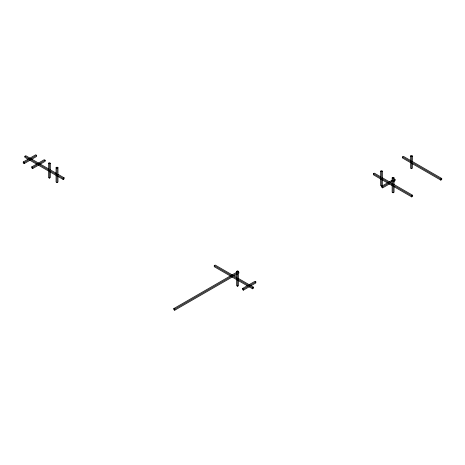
<?xml version="1.0" encoding="UTF-8"?>
<svg xmlns="http://www.w3.org/2000/svg" width="465" height="465" viewBox="0 0 465 465"><rect width="100%" height="100%" fill="white"/><g stroke="black" fill="none" stroke-linecap="round" stroke-linejoin="round"><path stroke-width="0.7" d="M27.871 159.106L24.86 157.362L24.86 156.257L25.819 155.705L29.952 158.094M48.407 169.853L29.952 159.199L29.952 160.303L24.209 163.616L23.25 163.064L23.25 161.959L35.695 154.775L36.654 155.327L36.654 156.432L31.48 159.419M23.25 161.959L24.209 162.512L36.654 155.327M38.95 164.941L32.724 168.533L31.765 167.981L31.765 166.877L37.514 163.564M38.467 163.012L44.21 159.693L45.169 160.245L45.169 161.349L40.193 164.226M31.765 166.877L32.724 167.429L38.467 164.116L38.467 165.22L48.407 170.957M45.169 160.245L39.426 163.564L39.426 164.116M50.319 171.62L50.319 177.589L49.36 178.142L48.407 177.589L48.407 163.221L49.36 162.669L50.319 163.221L50.319 169.853L49.36 170.405L63.153 178.362L64.106 177.81L64.106 178.92L63.153 179.473L49.36 171.509L49.842 171.23M48.407 163.221L49.36 163.773L50.319 163.221M56.544 173.997L56.067 174.276L56.067 167.644L57.026 167.092L57.98 167.644L57.98 174.828M56.067 167.644L57.026 168.196L57.98 167.644M56.544 175.107L56.067 175.381L56.067 182.013L57.026 182.565L57.98 182.013L57.98 176.264M57.503 175.66L57.026 175.933L57.026 182.565M230.588 276.14L214.249 266.707L214.249 265.602L215.208 265.05L232.192 274.856M392.14 185.611L388.403 183.454L388.403 182.902L387.444 182.35L387.444 182.902L373.424 174.805L373.424 173.701L374.383 173.149L380.312 176.572M410.49 162.634L402.504 158.019L402.504 156.914L403.457 156.362L410.99 160.71M380.539 177.81L380.539 171.178L381.498 170.626L382.451 171.178L382.451 178.362M380.539 171.178L381.498 171.73L382.451 171.178M412.409 163.32L412.409 168.156L411.449 168.708L410.49 168.156L410.49 156.002L411.449 155.444L412.409 156.002L412.409 161.524L411.449 162.076L440.791 179.019L441.75 178.467L441.75 179.571L440.791 180.124L411.449 163.186L411.926 162.907M410.49 156.002L411.449 156.554L412.409 156.002M410.973 161.25L410.49 161.524L402.504 156.914M381.974 179.194L381.498 179.467L381.498 186.099L382.451 185.547L382.451 179.798M394.053 186.273L394.053 192.243L393.094 192.795L392.14 192.243L392.14 177.874L393.094 177.322L394.053 177.874L394.053 184.506L393.094 185.058L411.711 195.812L412.67 195.254L412.67 196.364L411.711 196.916L393.094 186.163L393.576 185.89M392.14 177.874L393.094 178.426L394.053 177.874M389.501 183.925L382.66 187.877L381.701 187.325L381.701 186.221L387.926 182.629M389.17 181.908L392.28 180.112M381.701 186.221L382.66 186.773L388.258 183.541M390.123 182.46L391.995 181.385M393.861 180.304L395.105 179.589L395.105 180.693L393.861 181.408M237.586 279.076L238.063 278.797L238.063 279.349L237.586 279.628L236.627 279.076L236.627 271.333L237.586 270.781L238.539 271.333L238.539 278.523M249.618 286.574L243.398 290.166L242.439 289.614L242.439 288.509L243.398 289.061L249.141 285.743L249.141 286.853L252.542 288.812L253.495 288.259L253.495 287.155L252.542 287.707L232.192 275.96L232.192 277.064L174.753 310.225L173.8 309.673L173.8 308.568L236.673 272.263M236.627 271.333L237.586 271.891L238.539 271.333M173.8 308.568L174.753 309.12L237.005 273.182M234.296 275.85L237.167 274.193M236.627 278.523L237.104 278.244L237.104 279.349L236.627 279.628L236.627 285.708L237.586 286.26L238.539 285.708L238.539 279.959M236.627 279.076L237.104 278.797M238.063 279.901L237.586 280.18L237.586 286.26M242.439 288.509L248.182 285.19M249.141 284.638L254.884 281.325L255.843 281.877L255.843 282.982L250.862 285.853M255.843 281.877L250.1 285.19L250.1 285.743M412.246 161.436L441.75 178.467M394.146 179.037L395.105 179.589M392.321 183.506L382.451 177.81L381.498 178.362L381.498 171.73M393.553 184.221L412.67 195.254M373.424 173.701L392.14 184.506M381.498 186.099L380.539 185.547L380.539 178.915M30.911 158.646L48.319 168.696M50.185 169.772L56.405 173.364M64.106 177.81L57.98 174.276L57.026 174.828L57.026 168.196M233.145 275.408L236.848 277.541M238.08 278.256L253.495 287.155M24.86 156.257L28.993 158.646L28.993 159.199M214.249 265.602L231.233 275.408L231.233 275.96M29.679 160.146L36.909 164.319M231.843 276.867L247.554 285.934M440.791 179.019L440.791 180.124M411.711 195.812L411.711 196.916M411.449 156.554L411.449 168.708M393.094 178.426L393.094 192.795M382.66 186.773L382.66 187.877M252.542 287.707L252.542 288.812M243.398 289.061L243.398 290.166M238.888 272.089L238.888 273.193M237.586 271.891L237.586 279.628M174.753 309.12L174.753 310.225M63.153 178.362L63.153 179.473M49.36 163.773L49.36 178.142M32.724 167.429L32.724 168.533M24.209 162.512L24.209 163.616"/></g></svg>
